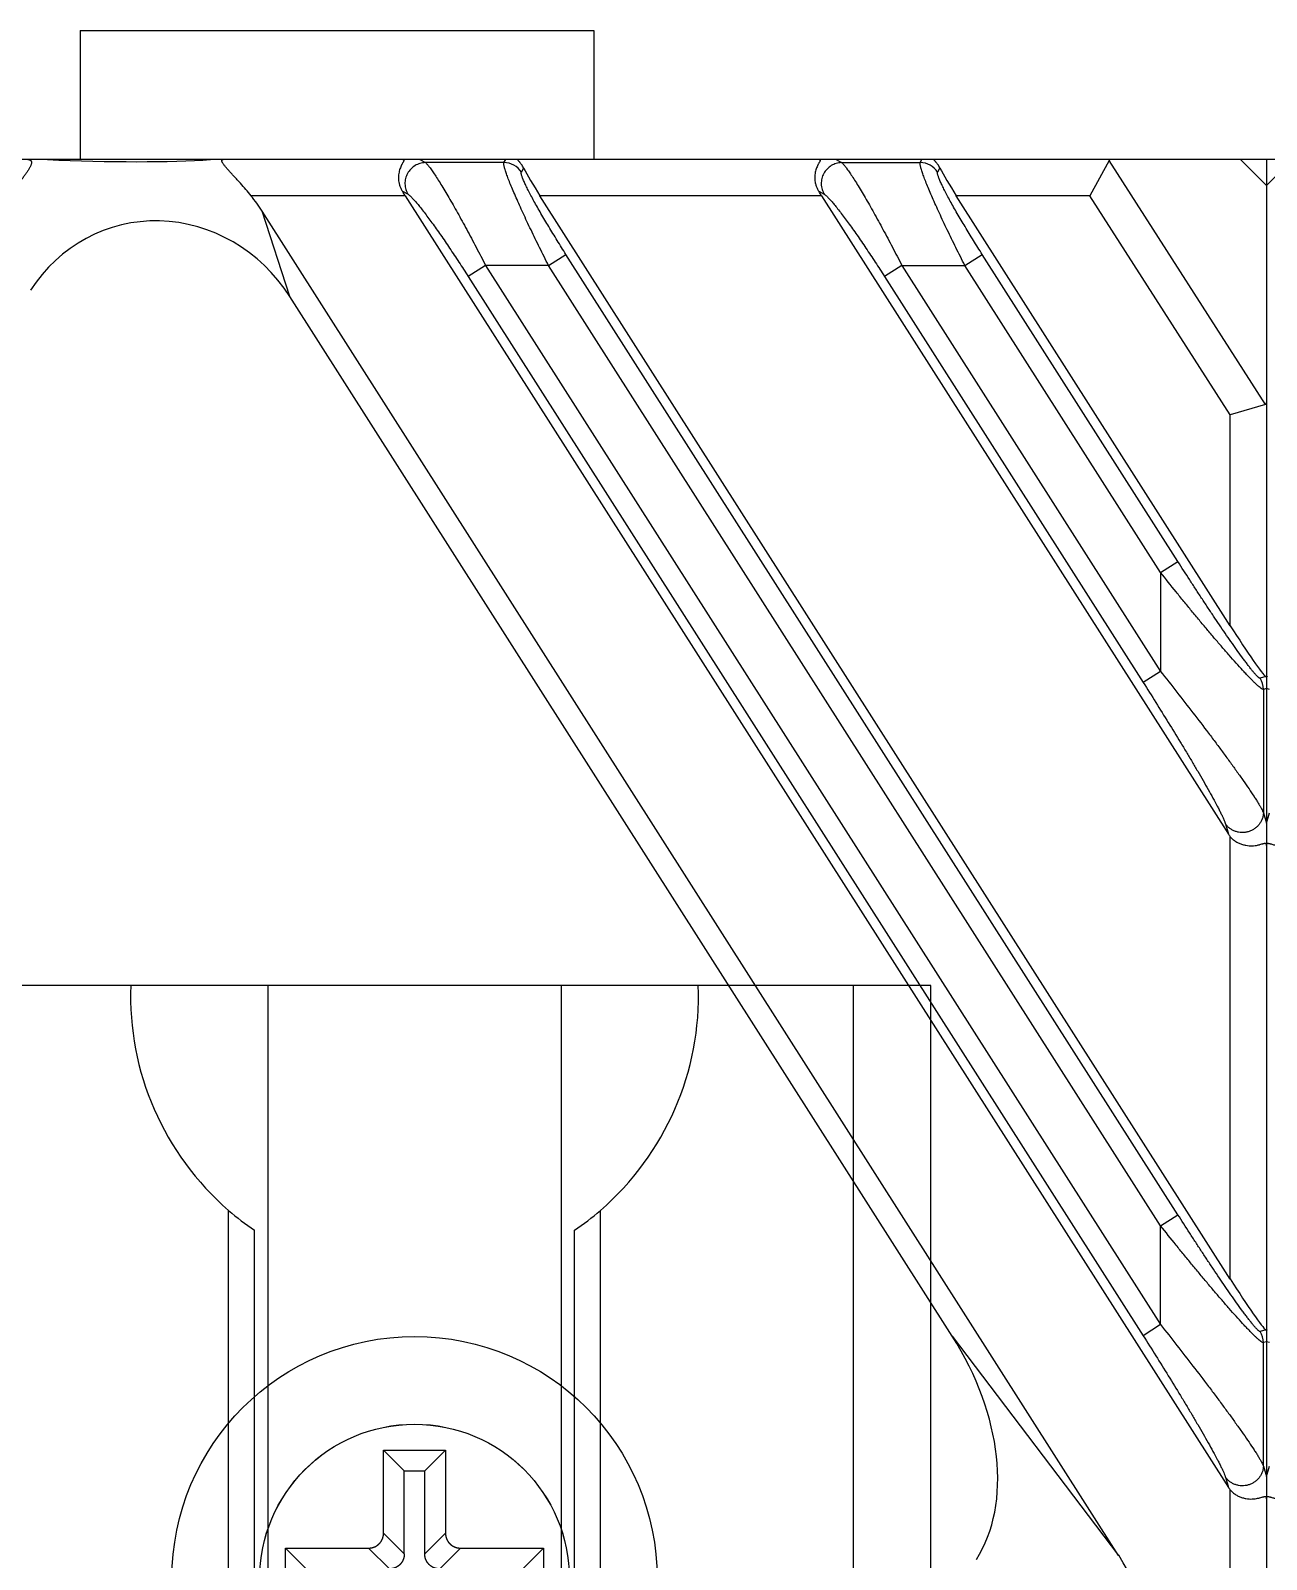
# Model space of a CAD drawing. Header units: millimetres. Extents: x 620 to 19791, y 2539 to 6969.
# Drawn here: x 14603.02 to 14626.96, y 5459.44 to 5489.06 of the extents above; entities that cross this region are included whole.
import ezdxf

# ---------------------------------------------------------------- set-up
doc = ezdxf.new("R2010")
doc.units = ezdxf.units.MM
doc.layers.add('02___PRT_ALL_AXES', color=7, linetype='Continuous')
doc.layers.add('1轮廓线', color=7, linetype='Continuous', lineweight=25)

# ---------------------------------------------------------------- blocks, each defined once
blk = doc.blocks.new('DTGFH')
at = {"color": 7, "linetype": 'Continuous'}
for p, q in [((9378.073, 4443.7), (9388.023, 4443.7)), ((9378.073, 4443.7), (9378.073, 4441.2)), ((9388.023, 4443.7), (9388.023, 4441.2)), ((8801.548, 4441.2), (8801.048, 4440.7)), ((8801.048, 4441.2), (8801.048, 4104.2)), ((9401.048, 4441.2), (8801.048, 4441.2)), ((9384.65, 4441.2), (9384.758, 4441.141)), ((9386.281, 4441.141), (9384.758, 4441.141)), ((9386.281, 4441.141), (9386.314, 4441.2)), ((9386.662, 4441.038), (9386.617, 4440.957)), ((9392.713, 4441.2), (9392.82, 4441.141)), ((9392.82, 4441.141), (9394.344, 4441.141)), ((9394.344, 4441.141), (9394.376, 4441.2)), ((9394.725, 4441.038), (9394.68, 4440.957)), ((9398.005, 4441.183), (9397.631, 4440.5)), ((9401.031, 4436.455), (9398.005, 4441.183)), ((9401.048, 4440.7), (9400.548, 4441.2)), ((9401.048, 4441.2), (9401.048, 4103.7)), ((9384.37, 4440.5), (9381.381, 4440.5)), ((9384.313, 4440.588), (9384.422, 4440.529)), ((9384.37, 4440.5), (9400.314, 4415.473)), ((9392.432, 4440.5), (9386.978, 4440.5)), ((9400.348, 4419.513), (9386.978, 4440.5)), ((9392.376, 4440.588), (9392.484, 4440.529)), ((9392.432, 4440.5), (9400.314, 4428.129)), ((9397.631, 4440.5), (9395.041, 4440.5)), ((9400.348, 4432.169), (9395.041, 4440.5)), ((9400.348, 4436.255), (9397.631, 4440.5)), ((9398.186, 4414.159), (9381.597, 4440.2)), ((9382.132, 4438.546), (9381.597, 4440.2)), ((9385.925, 4439.149), (9385.589, 4438.935)), ((9387.145, 4439.149), (9385.925, 4439.149)), ((9385.925, 4439.149), (9398.997, 4418.629)), ((9387.145, 4439.149), (9387.481, 4439.363)), ((9398.997, 4420.545), (9387.145, 4439.149)), ((9399.333, 4420.759), (9387.481, 4439.363)), ((9393.987, 4439.149), (9393.651, 4438.935)), ((9393.987, 4439.149), (9395.208, 4439.149)), ((9393.987, 4439.149), (9398.997, 4431.285)), ((9395.208, 4439.149), (9395.544, 4439.363)), ((9398.997, 4433.201), (9395.208, 4439.149)), ((9399.333, 4433.415), (9395.544, 4439.363)), ((9385.589, 4438.935), (9398.661, 4418.415)), ((9393.651, 4438.935), (9398.661, 4431.071)), ((9394.963, 4418.405), (9382.132, 4438.546)), ((9401.031, 4436.455), (9400.348, 4436.255)), ((9400.348, 4432.169), (9400.348, 4436.255)), ((9398.997, 4433.201), (9399.333, 4433.415)), ((9398.997, 4433.201), (9398.997, 4431.285)), ((9398.997, 4431.285), (9398.661, 4431.071)), ((9401.036, 4431.183), (9400.927, 4431.151)), ((8801.107, 4430.937), (8801.048, 4430.954)), ((9401.048, 4430.954), (9400.989, 4430.937)), ((9400.989, 4430.937), (9400.989, 4428.545)), ((8801.048, 4428.343), (8801.107, 4428.545)), ((9400.989, 4428.545), (9401.048, 4428.343)), ((9400.255, 4428.331), (9400.314, 4428.129)), ((9400.348, 4419.513), (9400.348, 4428.082)), ((9398.997, 4420.545), (9399.333, 4420.759)), ((9398.997, 4418.629), (9398.997, 4420.545)), ((9394.963, 4418.405), (9398.186, 4414.159)), ((9398.997, 4418.629), (9398.661, 4418.415)), ((9401.036, 4418.527), (9400.927, 4418.495)), ((8801.107, 4418.281), (8801.048, 4418.298)), ((9401.048, 4418.298), (9400.989, 4418.281)), ((9400.989, 4415.89), (9400.989, 4418.281)), ((8801.048, 4415.687), (8801.107, 4415.89)), ((9400.989, 4415.89), (9401.048, 4415.687)), ((9400.255, 4415.675), (9400.314, 4415.473)), ((9400.348, 4403.726), (9400.348, 4415.426))]:
    blk.add_line(p, q, dxfattribs=at)
blk.add_circle((9384.548, 4413.7), 3, dxfattribs=at)
for centre, start, end in [((9386.28, 4440.739), 32.7568, 89.7432), ((9394.342, 4440.739), 32.7568, 89.7432), ((9400.588, 4430.936), 0.1282, 32.3718), ((9400.588, 4418.28), 0.1282, 32.3718)]:
    blk.add_arc(centre, 0.402, start, end, dxfattribs=at)
for centre, major_axis, ratio, start_param, end_param in [((9378.159, 4441.432), (3.18, -0.087), 0.080959, -1.796389, -0.694906), ((9387.051, 4440.5), (-0.449, 0.699), 0.073624, 0.647746, 1.523567), ((9395.114, 4440.5), (-0.449, 0.699), 0.073624, 0.647746, 1.523567), ((9398.483, 4440.5), (-0.468, 0.695), 0.186347, -0.124846, 0.096093), ((9379.104, 4438.508), (-0.977, 3.022), 0.944553, -1.302149, -1.184969), ((9384.297, 4440.5), (-0.449, 0.699), 0.073624, -1.618026, -1.492115), ((9392.36, 4440.5), (-0.449, 0.699), 0.073624, -1.618026, -1.492115), ((9379.639, 4436.854), (-0.977, 3.022), 0.944553, -1.302149, 0.662888), ((9400.348, 4437.586), (-0.687, 1.129), 0.116833, -3.172943, -2.952004), ((9400.348, 4432.283), (-0.698, 1.104), 0.046753, -4.638574, -3.259594), ((9400.647, 4428.353), (-0.117, 0.402), 0.954439, -4.415997, -4.276035), ((9400.348, 4419.627), (-0.698, 1.104), 0.046753, -4.638574, -3.259594), ((9392.274, 4417.021), (2.652, -3.493), 0.684108, 0.247768, 1.451017), ((9400.647, 4415.698), (-0.117, 0.402), 0.954439, -4.415997, -4.276035), ((9395.497, 4412.776), (-2.652, 3.493), 0.684108, -2.893825, -1.690575)]:
    blk.add_ellipse(centre, major_axis=major_axis, ratio=ratio, start_param=start_param, end_param=end_param, dxfattribs=at)
for points, knots in [([(9377.06, 4441.2), (9377.065, 4441.2), (9377.075, 4441.2), (9377.09, 4441.197), (9377.103, 4441.193), (9377.113, 4441.186), (9377.122, 4441.177), (9377.127, 4441.166), (9377.13, 4441.153), (9377.13, 4441.137), (9377.127, 4441.121), (9377.122, 4441.102), (9377.114, 4441.082), (9377.1, 4441.053), (9377.078, 4441.013), (9377.046, 4440.964), (9377.009, 4440.911), (9376.97, 4440.857), (9376.927, 4440.8), (9376.883, 4440.742), (9376.838, 4440.683), (9376.777, 4440.602), (9376.731, 4440.541), (9376.7, 4440.5)], [0, 0, 0, 0, 0.018318, 0.034994, 0.050147, 0.06412, 0.077534, 0.091254, 0.106184, 0.12305, 0.142293, 0.164098, 0.188457, 0.215246, 0.275292, 0.342515, 0.415297, 0.492326, 0.572614, 0.655373, 0.739981, 0.82593, 1, 1, 1, 1]), ([(9381.381, 4440.5), (9381.348, 4440.542), (9381.28, 4440.623), (9381.194, 4440.721), (9381.125, 4440.797), (9381.075, 4440.852), (9381.026, 4440.905), (9380.979, 4440.956), (9380.936, 4441.004), (9380.897, 4441.05), (9380.868, 4441.085), (9380.849, 4441.112), (9380.837, 4441.129), (9380.828, 4441.145), (9380.821, 4441.159), (9380.818, 4441.17), (9380.817, 4441.178), (9380.817, 4441.184), (9380.818, 4441.189), (9380.821, 4441.193), (9380.825, 4441.197), (9380.832, 4441.2), (9380.839, 4441.2), (9380.842, 4441.2)], [0, 0, 0, 0, 0.172719, 0.342367, 0.425093, 0.505837, 0.584035, 0.658977, 0.729688, 0.79485, 0.852716, 0.878254, 0.901145, 0.921127, 0.938022, 0.951788, 0.957578, 0.962721, 0.971527, 0.975609, 0.979745, 0.988888, 1, 1, 1, 1]), ([(9384.324, 4441.2), (9384.327, 4441.2), (9384.331, 4441.2), (9384.336, 4441.199), (9384.339, 4441.197), (9384.341, 4441.196), (9384.343, 4441.193), (9384.344, 4441.189), (9384.344, 4441.185), (9384.343, 4441.18), (9384.34, 4441.173), (9384.335, 4441.164), (9384.329, 4441.153), (9384.322, 4441.141), (9384.315, 4441.128), (9384.307, 4441.114), (9384.295, 4441.092), (9384.281, 4441.062), (9384.266, 4441.022), (9384.252, 4440.978), (9384.243, 4440.929), (9384.237, 4440.877), (9384.237, 4440.82), (9384.244, 4440.762), (9384.258, 4440.702), (9384.281, 4440.643), (9384.302, 4440.606), (9384.313, 4440.588)], [0, 0, 0, 0, 0.012577, 0.017811, 0.022415, 0.026524, 0.030371, 0.038422, 0.043171, 0.048577, 0.06156, 0.077442, 0.095999, 0.116978, 0.140127, 0.165209, 0.192065, 0.250601, 0.315018, 0.384942, 0.460136, 0.540384, 0.625394, 0.714676, 0.807485, 0.902935, 1, 1, 1, 1]), ([(9384.758, 4441.141), (9384.723, 4441.141), (9384.652, 4441.13), (9384.555, 4441.087), (9384.472, 4441.021), (9384.409, 4440.934), (9384.37, 4440.835), (9384.358, 4440.728), (9384.374, 4440.623), (9384.403, 4440.558), (9384.422, 4440.529)], [0, 0, 0, 0, 0.124309, 0.249137, 0.374435, 0.5, 0.625565, 0.750863, 0.875691, 1, 1, 1, 1]), ([(9384.758, 4441.141), (9384.763, 4441.138), (9384.773, 4441.129), (9384.789, 4441.113), (9384.807, 4441.092), (9384.828, 4441.067), (9384.851, 4441.038), (9384.886, 4440.99), (9384.933, 4440.92), (9384.995, 4440.825), (9385.063, 4440.716), (9385.137, 4440.594), (9385.215, 4440.462), (9385.297, 4440.319), (9385.413, 4440.114), (9385.562, 4439.841), (9385.744, 4439.501), (9385.864, 4439.267), (9385.925, 4439.149)], [0, 0, 0, 0, 0.007664, 0.017477, 0.029447, 0.043543, 0.059716, 0.077906, 0.120046, 0.169342, 0.22513, 0.286734, 0.353486, 0.424739, 0.49987, 0.659399, 0.827544, 1, 1, 1, 1]), ([(9387.145, 4439.149), (9387.086, 4439.264), (9386.971, 4439.493), (9386.832, 4439.778), (9386.727, 4440.001), (9386.652, 4440.16), (9386.583, 4440.312), (9386.519, 4440.457), (9386.461, 4440.591), (9386.41, 4440.714), (9386.366, 4440.824), (9386.331, 4440.92), (9386.308, 4440.99), (9386.294, 4441.038), (9386.286, 4441.068), (9386.281, 4441.093), (9386.279, 4441.113), (9386.278, 4441.127), (9386.28, 4441.136), (9386.281, 4441.14), (9386.281, 4441.141)], [0, 0, 0, 0, 0.17863, 0.352747, 0.436605, 0.51745, 0.594578, 0.667244, 0.734677, 0.796087, 0.850691, 0.897742, 0.936571, 0.952732, 0.966652, 0.978305, 0.98769, 0.994858, 0.997662, 1, 1, 1, 1]), ([(9386.662, 4441.038), (9386.656, 4441.05), (9386.642, 4441.073), (9386.621, 4441.105), (9386.603, 4441.129), (9386.59, 4441.145), (9386.58, 4441.156), (9386.572, 4441.166), (9386.564, 4441.175), (9386.559, 4441.182), (9386.555, 4441.188), (9386.553, 4441.191), (9386.552, 4441.194), (9386.552, 4441.197), (9386.553, 4441.199), (9386.555, 4441.2), (9386.557, 4441.2), (9386.559, 4441.2), (9386.56, 4441.2)], [0, 0, 0, 0, 0.204317, 0.392896, 0.563403, 0.640806, 0.712092, 0.776327, 0.832529, 0.879525, 0.916233, 0.930591, 0.942394, 0.959733, 0.967501, 0.976309, 0.987004, 1, 1, 1, 1]), ([(9387.481, 4439.363), (9387.424, 4439.453), (9387.312, 4439.632), (9387.15, 4439.897), (9387.023, 4440.112), (9386.928, 4440.278), (9386.863, 4440.394), (9386.804, 4440.503), (9386.752, 4440.603), (9386.707, 4440.693), (9386.675, 4440.762), (9386.654, 4440.811), (9386.641, 4440.843), (9386.631, 4440.871), (9386.623, 4440.896), (9386.618, 4440.916), (9386.615, 4440.931), (9386.614, 4440.942), (9386.615, 4440.949), (9386.616, 4440.954), (9386.617, 4440.957)], [0, 0, 0, 0, 0.175673, 0.347519, 0.511196, 0.588381, 0.661487, 0.7297, 0.792145, 0.847915, 0.896102, 0.917087, 0.935869, 0.952372, 0.966531, 0.978313, 0.987727, 0.991571, 0.994868, 1, 1, 1, 1]), ([(9392.387, 4441.2), (9392.39, 4441.2), (9392.394, 4441.2), (9392.399, 4441.199), (9392.401, 4441.197), (9392.404, 4441.196), (9392.406, 4441.193), (9392.407, 4441.189), (9392.406, 4441.185), (9392.405, 4441.18), (9392.402, 4441.173), (9392.398, 4441.164), (9392.392, 4441.153), (9392.385, 4441.141), (9392.377, 4441.128), (9392.369, 4441.114), (9392.358, 4441.092), (9392.344, 4441.062), (9392.328, 4441.022), (9392.315, 4440.978), (9392.305, 4440.929), (9392.3, 4440.877), (9392.3, 4440.82), (9392.307, 4440.762), (9392.321, 4440.702), (9392.344, 4440.643), (9392.364, 4440.606), (9392.376, 4440.588)], [0, 0, 0, 0, 0.012577, 0.017811, 0.022415, 0.026524, 0.030371, 0.038422, 0.043171, 0.048577, 0.06156, 0.077442, 0.095999, 0.116978, 0.140127, 0.165209, 0.192065, 0.250601, 0.315018, 0.384942, 0.460136, 0.540384, 0.625394, 0.714676, 0.807485, 0.902935, 1, 1, 1, 1]), ([(9392.82, 4441.141), (9392.785, 4441.141), (9392.715, 4441.13), (9392.618, 4441.087), (9392.534, 4441.021), (9392.471, 4440.934), (9392.432, 4440.835), (9392.421, 4440.728), (9392.437, 4440.623), (9392.466, 4440.558), (9392.484, 4440.529)], [0, 0, 0, 0, 0.124309, 0.249137, 0.374435, 0.5, 0.625565, 0.750863, 0.875691, 1, 1, 1, 1]), ([(9392.82, 4441.141), (9392.825, 4441.138), (9392.836, 4441.129), (9392.852, 4441.113), (9392.87, 4441.092), (9392.891, 4441.067), (9392.913, 4441.038), (9392.948, 4440.99), (9392.996, 4440.92), (9393.058, 4440.825), (9393.126, 4440.716), (9393.2, 4440.594), (9393.278, 4440.462), (9393.36, 4440.319), (9393.476, 4440.114), (9393.625, 4439.841), (9393.806, 4439.501), (9393.927, 4439.267), (9393.987, 4439.149)], [0, 0, 0, 0, 0.007664, 0.017477, 0.029447, 0.043543, 0.059716, 0.077906, 0.120046, 0.169342, 0.22513, 0.286734, 0.353486, 0.424739, 0.49987, 0.659399, 0.827544, 1, 1, 1, 1]), ([(9395.208, 4439.149), (9395.149, 4439.264), (9395.034, 4439.493), (9394.895, 4439.778), (9394.789, 4440.001), (9394.715, 4440.16), (9394.646, 4440.312), (9394.582, 4440.457), (9394.524, 4440.591), (9394.472, 4440.714), (9394.429, 4440.824), (9394.394, 4440.92), (9394.37, 4440.99), (9394.356, 4441.038), (9394.349, 4441.068), (9394.344, 4441.093), (9394.341, 4441.113), (9394.341, 4441.127), (9394.342, 4441.136), (9394.343, 4441.14), (9394.344, 4441.141)], [0, 0, 0, 0, 0.17863, 0.352747, 0.436605, 0.517451, 0.594578, 0.667245, 0.734678, 0.796088, 0.850691, 0.897742, 0.936571, 0.952732, 0.966652, 0.978305, 0.98769, 0.994858, 0.997662, 1, 1, 1, 1]), ([(9394.725, 4441.038), (9394.718, 4441.05), (9394.705, 4441.073), (9394.684, 4441.105), (9394.666, 4441.129), (9394.652, 4441.145), (9394.643, 4441.156), (9394.634, 4441.166), (9394.627, 4441.175), (9394.621, 4441.182), (9394.617, 4441.188), (9394.616, 4441.191), (9394.615, 4441.194), (9394.614, 4441.197), (9394.616, 4441.199), (9394.618, 4441.2), (9394.62, 4441.2), (9394.621, 4441.2), (9394.622, 4441.2)], [0, 0, 0, 0, 0.204317, 0.392896, 0.563403, 0.640806, 0.712092, 0.776327, 0.832529, 0.879525, 0.916233, 0.930591, 0.942394, 0.959733, 0.967501, 0.976309, 0.987004, 1, 1, 1, 1]), ([(9395.544, 4439.363), (9395.487, 4439.453), (9395.374, 4439.632), (9395.213, 4439.897), (9395.085, 4440.112), (9394.991, 4440.278), (9394.926, 4440.394), (9394.867, 4440.503), (9394.815, 4440.603), (9394.77, 4440.693), (9394.738, 4440.762), (9394.717, 4440.811), (9394.704, 4440.843), (9394.694, 4440.871), (9394.686, 4440.896), (9394.68, 4440.916), (9394.678, 4440.931), (9394.677, 4440.942), (9394.677, 4440.949), (9394.679, 4440.954), (9394.68, 4440.957)], [0, 0, 0, 0, 0.175673, 0.34752, 0.511197, 0.588381, 0.661487, 0.7297, 0.792145, 0.847915, 0.896103, 0.917087, 0.93587, 0.952372, 0.966531, 0.978313, 0.987727, 0.991571, 0.994868, 1, 1, 1, 1]), ([(9384.422, 4440.529), (9384.427, 4440.526), (9384.437, 4440.519), (9384.454, 4440.505), (9384.473, 4440.488), (9384.495, 4440.467), (9384.518, 4440.442), (9384.554, 4440.403), (9384.603, 4440.345), (9384.666, 4440.267), (9384.736, 4440.178), (9384.81, 4440.079), (9384.888, 4439.973), (9384.97, 4439.859), (9385.085, 4439.695), (9385.232, 4439.48), (9385.41, 4439.212), (9385.529, 4439.028), (9385.589, 4438.935)], [0, 0, 0, 0, 0.008615, 0.019455, 0.032505, 0.047714, 0.065009, 0.084305, 0.128526, 0.179599, 0.236742, 0.299202, 0.366274, 0.437309, 0.511707, 0.668418, 0.832402, 1, 1, 1, 1]), ([(9392.484, 4440.529), (9392.489, 4440.526), (9392.5, 4440.519), (9392.517, 4440.505), (9392.536, 4440.488), (9392.557, 4440.467), (9392.581, 4440.442), (9392.617, 4440.403), (9392.666, 4440.345), (9392.729, 4440.267), (9392.798, 4440.178), (9392.872, 4440.079), (9392.951, 4439.973), (9393.032, 4439.859), (9393.147, 4439.695), (9393.295, 4439.48), (9393.473, 4439.212), (9393.592, 4439.028), (9393.651, 4438.935)], [0, 0, 0, 0, 0.008615, 0.019455, 0.032505, 0.047714, 0.065009, 0.084305, 0.128526, 0.179599, 0.236742, 0.299202, 0.366274, 0.437309, 0.511707, 0.668419, 0.832402, 1, 1, 1, 1]), ([(9400.927, 4431.151), (9400.925, 4431.151), (9400.922, 4431.151), (9400.918, 4431.152), (9400.912, 4431.155), (9400.904, 4431.16), (9400.894, 4431.168), (9400.882, 4431.179), (9400.868, 4431.193), (9400.853, 4431.208), (9400.83, 4431.233), (9400.799, 4431.27), (9400.76, 4431.318), (9400.717, 4431.373), (9400.671, 4431.433), (9400.623, 4431.497), (9400.555, 4431.589), (9400.467, 4431.711), (9400.36, 4431.864), (9400.249, 4432.024), (9400.136, 4432.189), (9400.023, 4432.358), (9399.908, 4432.53), (9399.793, 4432.704), (9399.678, 4432.88), (9399.524, 4433.117), (9399.409, 4433.296), (9399.333, 4433.415)], [0, 0, 0, 0, 0.001988, 0.003277, 0.004801, 0.008605, 0.013451, 0.019328, 0.026206, 0.034036, 0.042764, 0.062675, 0.085465, 0.110691, 0.137955, 0.166932, 0.197336, 0.261568, 0.329268, 0.399486, 0.471568, 0.545042, 0.619552, 0.694837, 0.77068, 0.84692, 1, 1, 1, 1]), ([(9400.989, 4430.937), (9400.987, 4430.937), (9400.982, 4430.937), (9400.974, 4430.939), (9400.965, 4430.944), (9400.953, 4430.951), (9400.94, 4430.96), (9400.919, 4430.976), (9400.889, 4431.001), (9400.85, 4431.037), (9400.805, 4431.08), (9400.756, 4431.129), (9400.703, 4431.183), (9400.646, 4431.243), (9400.565, 4431.331), (9400.458, 4431.449), (9400.324, 4431.599), (9400.186, 4431.759), (9400.043, 4431.926), (9399.896, 4432.099), (9399.748, 4432.276), (9399.599, 4432.457), (9399.449, 4432.641), (9399.247, 4432.888), (9399.097, 4433.076), (9398.997, 4433.201)], [0, 0, 0, 0, 0.002036, 0.004765, 0.008306, 0.012701, 0.017956, 0.024063, 0.038745, 0.05652, 0.077106, 0.100208, 0.125538, 0.152825, 0.181822, 0.244102, 0.310933, 0.381227, 0.454167, 0.529124, 0.605619, 0.683271, 0.76177, 0.840872, 1, 1, 1, 1]), ([(8801.061, 4431.183), (8801.06, 4431.182), (8801.058, 4431.181), (8801.056, 4431.179), (8801.054, 4431.179), (8801.052, 4431.178), (8801.05, 4431.179), (8801.049, 4431.18), (8801.048, 4431.182), (8801.048, 4431.184), (8801.048, 4431.184)], [0, 0, 0, 0, 0.198736, 0.362218, 0.491763, 0.59192, 0.674676, 0.760174, 0.865709, 1, 1, 1, 1]), ([(9398.997, 4431.285), (9399.103, 4431.152), (9399.314, 4430.885), (9399.624, 4430.486), (9399.876, 4430.156), (9400.071, 4429.896), (9400.212, 4429.706), (9400.348, 4429.521), (9400.476, 4429.343), (9400.597, 4429.172), (9400.708, 4429.012), (9400.792, 4428.886), (9400.852, 4428.794), (9400.89, 4428.731), (9400.924, 4428.675), (9400.952, 4428.625), (9400.971, 4428.588), (9400.983, 4428.562), (9400.987, 4428.551), (9400.989, 4428.545)], [0, 0, 0, 0, 0.151037, 0.300586, 0.447016, 0.518439, 0.588237, 0.655992, 0.721178, 0.783101, 0.840848, 0.893205, 0.916879, 0.938573, 0.958018, 0.974928, 0.989013, 0.994909, 1, 1, 1, 1]), ([(9401.048, 4431.184), (9401.048, 4431.184), (9401.048, 4431.182), (9401.048, 4431.18), (9401.047, 4431.179), (9401.045, 4431.178), (9401.043, 4431.179), (9401.041, 4431.179), (9401.038, 4431.181), (9401.036, 4431.182), (9401.036, 4431.183)], [0, 0, 0, 0, 0.134296, 0.239838, 0.325336, 0.408088, 0.50825, 0.637794, 0.80127, 1, 1, 1, 1]), ([(9398.661, 4431.071), (9398.743, 4430.942), (9398.907, 4430.683), (9399.147, 4430.296), (9399.344, 4429.975), (9399.497, 4429.721), (9399.608, 4429.534), (9399.716, 4429.351), (9399.82, 4429.172), (9399.918, 4428.999), (9400.01, 4428.834), (9400.081, 4428.703), (9400.132, 4428.604), (9400.166, 4428.537), (9400.196, 4428.475), (9400.221, 4428.42), (9400.238, 4428.379), (9400.249, 4428.35), (9400.253, 4428.337), (9400.255, 4428.331)], [0, 0, 0, 0, 0.145071, 0.289149, 0.431131, 0.500908, 0.569567, 0.636803, 0.702211, 0.76523, 0.825074, 0.880596, 0.906233, 0.930094, 0.951832, 0.971044, 0.987264, 0.994099, 1, 1, 1, 1]), ([(9400.989, 4428.545), (9400.989, 4428.525), (9400.984, 4428.484), (9400.968, 4428.425), (9400.941, 4428.368), (9400.906, 4428.316), (9400.863, 4428.27), (9400.813, 4428.231), (9400.758, 4428.2), (9400.698, 4428.177), (9400.636, 4428.164), (9400.572, 4428.161), (9400.509, 4428.167), (9400.448, 4428.183), (9400.39, 4428.208), (9400.338, 4428.241), (9400.292, 4428.282), (9400.266, 4428.314), (9400.255, 4428.331)], [0, 0, 0, 0, 0.061113, 0.122614, 0.184534, 0.246921, 0.309743, 0.372936, 0.436398, 0.5, 0.563602, 0.627064, 0.690257, 0.753079, 0.815466, 0.877386, 0.938887, 1, 1, 1, 1]), ([(8801.048, 4427.913), (8801.048, 4427.917), (8801.049, 4427.926), (8801.051, 4427.937), (8801.055, 4427.946), (8801.062, 4427.952), (8801.071, 4427.955), (8801.081, 4427.955), (8801.092, 4427.953), (8801.106, 4427.95), (8801.121, 4427.946), (8801.144, 4427.939), (8801.169, 4427.931), (8801.196, 4427.924), (8801.227, 4427.917), (8801.27, 4427.91), (8801.325, 4427.906), (8801.384, 4427.907), (8801.447, 4427.914), (8801.512, 4427.93), (8801.578, 4427.954), (8801.64, 4427.987), (8801.699, 4428.029), (8801.733, 4428.064), (8801.748, 4428.082)], [0, 0, 0, 0, 0.017325, 0.031913, 0.043943, 0.054511, 0.065353, 0.077926, 0.092893, 0.110359, 0.130226, 0.152324, 0.202561, 0.230461, 0.260087, 0.324234, 0.394541, 0.470543, 0.551624, 0.636959, 0.725518, 0.81617, 0.907908, 1, 1, 1, 1]), ([(9400.348, 4428.082), (9400.364, 4428.064), (9400.398, 4428.029), (9400.456, 4427.987), (9400.519, 4427.954), (9400.584, 4427.93), (9400.649, 4427.914), (9400.713, 4427.907), (9400.772, 4427.906), (9400.827, 4427.91), (9400.869, 4427.917), (9400.901, 4427.924), (9400.928, 4427.931), (9400.953, 4427.939), (9400.976, 4427.946), (9400.991, 4427.95), (9401.004, 4427.953), (9401.016, 4427.955), (9401.026, 4427.955), (9401.035, 4427.952), (9401.041, 4427.946), (9401.046, 4427.937), (9401.048, 4427.926), (9401.048, 4427.917), (9401.048, 4427.913)], [0, 0, 0, 0, 0.092092, 0.18383, 0.274482, 0.363041, 0.448376, 0.529457, 0.605459, 0.675766, 0.739913, 0.769539, 0.797439, 0.847676, 0.869774, 0.889641, 0.907107, 0.922074, 0.934647, 0.945489, 0.956057, 0.968087, 0.982675, 1, 1, 1, 1]), ([(9400.989, 4418.281), (9400.987, 4418.281), (9400.982, 4418.281), (9400.974, 4418.283), (9400.965, 4418.288), (9400.953, 4418.295), (9400.94, 4418.304), (9400.919, 4418.32), (9400.889, 4418.345), (9400.85, 4418.381), (9400.805, 4418.424), (9400.756, 4418.473), (9400.703, 4418.528), (9400.646, 4418.587), (9400.565, 4418.675), (9400.458, 4418.793), (9400.324, 4418.944), (9400.186, 4419.103), (9400.043, 4419.27), (9399.896, 4419.443), (9399.748, 4419.621), (9399.599, 4419.801), (9399.449, 4419.985), (9399.247, 4420.233), (9399.097, 4420.42), (9398.997, 4420.545)], [0, 0, 0, 0, 0.002036, 0.004765, 0.008306, 0.012701, 0.017956, 0.024063, 0.038745, 0.056519, 0.077106, 0.100208, 0.125538, 0.152824, 0.181822, 0.244101, 0.310932, 0.381226, 0.454166, 0.529123, 0.605618, 0.683271, 0.761769, 0.840872, 1, 1, 1, 1]), ([(9400.927, 4418.495), (9400.925, 4418.495), (9400.922, 4418.495), (9400.918, 4418.496), (9400.912, 4418.499), (9400.904, 4418.504), (9400.894, 4418.513), (9400.882, 4418.523), (9400.868, 4418.537), (9400.853, 4418.553), (9400.83, 4418.577), (9400.799, 4418.614), (9400.76, 4418.662), (9400.717, 4418.717), (9400.671, 4418.777), (9400.623, 4418.841), (9400.555, 4418.933), (9400.467, 4419.055), (9400.36, 4419.208), (9400.249, 4419.368), (9400.136, 4419.533), (9400.023, 4419.702), (9399.908, 4419.874), (9399.793, 4420.048), (9399.678, 4420.224), (9399.524, 4420.461), (9399.409, 4420.64), (9399.333, 4420.759)], [0, 0, 0, 0, 0.001988, 0.003277, 0.004801, 0.008605, 0.013451, 0.019328, 0.026206, 0.034036, 0.042763, 0.062675, 0.085465, 0.110691, 0.137955, 0.166932, 0.197336, 0.261568, 0.329267, 0.399486, 0.471568, 0.545041, 0.619552, 0.694836, 0.770679, 0.84692, 1, 1, 1, 1]), ([(8801.061, 4418.527), (8801.06, 4418.526), (8801.058, 4418.525), (8801.056, 4418.524), (8801.054, 4418.523), (8801.052, 4418.522), (8801.05, 4418.523), (8801.049, 4418.524), (8801.048, 4418.526), (8801.048, 4418.528), (8801.048, 4418.529)], [0, 0, 0, 0, 0.19873, 0.362206, 0.49175, 0.591912, 0.674664, 0.760162, 0.865704, 1, 1, 1, 1]), ([(9398.661, 4418.415), (9398.743, 4418.286), (9398.907, 4418.027), (9399.147, 4417.64), (9399.344, 4417.319), (9399.497, 4417.065), (9399.608, 4416.878), (9399.716, 4416.695), (9399.82, 4416.516), (9399.918, 4416.343), (9400.01, 4416.178), (9400.081, 4416.047), (9400.132, 4415.948), (9400.166, 4415.881), (9400.196, 4415.819), (9400.221, 4415.764), (9400.238, 4415.723), (9400.249, 4415.694), (9400.253, 4415.681), (9400.255, 4415.675)], [0, 0, 0, 0, 0.145071, 0.289149, 0.431131, 0.500908, 0.569567, 0.636803, 0.702211, 0.76523, 0.825074, 0.880596, 0.906233, 0.930093, 0.951832, 0.971044, 0.987264, 0.994099, 1, 1, 1, 1]), ([(9398.997, 4418.629), (9399.103, 4418.496), (9399.314, 4418.229), (9399.624, 4417.83), (9399.876, 4417.5), (9400.071, 4417.24), (9400.212, 4417.05), (9400.348, 4416.865), (9400.476, 4416.687), (9400.597, 4416.516), (9400.708, 4416.356), (9400.792, 4416.231), (9400.852, 4416.138), (9400.89, 4416.075), (9400.924, 4416.019), (9400.952, 4415.969), (9400.971, 4415.932), (9400.983, 4415.906), (9400.987, 4415.895), (9400.989, 4415.89)], [0, 0, 0, 0, 0.151037, 0.300586, 0.447016, 0.518439, 0.588237, 0.655992, 0.721177, 0.7831, 0.840848, 0.893205, 0.916879, 0.938573, 0.958018, 0.974928, 0.989013, 0.994909, 1, 1, 1, 1]), ([(9401.048, 4418.529), (9401.048, 4418.528), (9401.048, 4418.526), (9401.048, 4418.524), (9401.047, 4418.523), (9401.045, 4418.522), (9401.043, 4418.523), (9401.041, 4418.524), (9401.038, 4418.525), (9401.036, 4418.526), (9401.036, 4418.527)], [0, 0, 0, 0, 0.134296, 0.239838, 0.325336, 0.408088, 0.50825, 0.637794, 0.80127, 1, 1, 1, 1]), ([(9400.989, 4415.89), (9400.989, 4415.869), (9400.984, 4415.828), (9400.968, 4415.769), (9400.941, 4415.712), (9400.906, 4415.66), (9400.863, 4415.614), (9400.813, 4415.575), (9400.758, 4415.544), (9400.698, 4415.521), (9400.636, 4415.508), (9400.572, 4415.505), (9400.509, 4415.511), (9400.448, 4415.527), (9400.39, 4415.552), (9400.338, 4415.585), (9400.292, 4415.626), (9400.266, 4415.659), (9400.255, 4415.675)], [0, 0, 0, 0, 0.061113, 0.122614, 0.184534, 0.246921, 0.309743, 0.372936, 0.436398, 0.5, 0.563602, 0.627064, 0.690257, 0.753079, 0.815466, 0.877386, 0.938887, 1, 1, 1, 1]), ([(8801.048, 4415.257), (8801.048, 4415.262), (8801.049, 4415.27), (8801.051, 4415.281), (8801.055, 4415.29), (8801.062, 4415.296), (8801.071, 4415.299), (8801.081, 4415.299), (8801.092, 4415.297), (8801.106, 4415.294), (8801.121, 4415.29), (8801.144, 4415.283), (8801.169, 4415.275), (8801.196, 4415.268), (8801.227, 4415.262), (8801.27, 4415.255), (8801.325, 4415.25), (8801.384, 4415.251), (8801.447, 4415.259), (8801.512, 4415.274), (8801.578, 4415.298), (8801.64, 4415.331), (8801.699, 4415.373), (8801.733, 4415.408), (8801.748, 4415.426)], [0, 0, 0, 0, 0.017325, 0.031913, 0.043943, 0.054511, 0.065353, 0.077926, 0.092893, 0.110359, 0.130226, 0.152324, 0.202561, 0.230461, 0.260087, 0.324234, 0.394541, 0.470543, 0.551624, 0.636959, 0.725518, 0.81617, 0.907908, 1, 1, 1, 1]), ([(9400.348, 4415.426), (9400.364, 4415.408), (9400.398, 4415.373), (9400.456, 4415.331), (9400.519, 4415.298), (9400.584, 4415.274), (9400.649, 4415.259), (9400.713, 4415.251), (9400.772, 4415.25), (9400.827, 4415.255), (9400.869, 4415.262), (9400.901, 4415.268), (9400.928, 4415.275), (9400.953, 4415.283), (9400.976, 4415.29), (9400.991, 4415.294), (9401.004, 4415.297), (9401.016, 4415.299), (9401.026, 4415.299), (9401.035, 4415.296), (9401.041, 4415.29), (9401.046, 4415.281), (9401.048, 4415.27), (9401.048, 4415.262), (9401.048, 4415.257)], [0, 0, 0, 0, 0.092092, 0.18383, 0.274482, 0.363041, 0.448376, 0.529457, 0.605459, 0.675766, 0.739913, 0.769539, 0.797439, 0.847676, 0.869774, 0.889641, 0.907107, 0.922074, 0.934647, 0.945489, 0.956057, 0.968087, 0.982675, 1, 1, 1, 1])]:
    blk.add_open_spline(points, degree=3, knots=knots, dxfattribs=at)
blk = doc.blocks.new('*U116')
blk.add_blockref('DTGFH', (-9101.048, -4276.2))
blk = doc.blocks.new('*U117')
at = {"color": 0, "linetype": 'ByBlock', "lineweight": -2, "transparency": 16777216}
for p in [(0, 1350), (600, 1350)]:
    blk.add_blockref('*U116', p, dxfattribs=at)
blk = doc.blocks.new('rygj')
at = {"color": 114, "linetype": 'Continuous', "true_color": 0x139b48}
for p, q in [((5101.055, 3151.646), (5101.055, 3171.646)), ((5101.055, 3164.485), (5077.566, 3164.485)), ((5101.055, 3158.807), (5077.566, 3158.807)), ((4442.055, 3153.146), (5101.055, 3153.146)), ((4442.055, 3151.646), (5101.055, 3151.646))]:
    blk.add_line(p, q, dxfattribs=at)
for start, end in [(87.9161, 139.1148), (220.8852, 272.0839)]:
    blk.add_arc((5100.855, 3161.646), 5.5, start, end, dxfattribs=at)
at = {"layer": '02___PRT_ALL_AXES', "color": 114, "linetype": 'Continuous', "true_color": 0x139b48}
for p, q in [((5077.013, 3165.246), (5096.697, 3165.246)), ((5077.398, 3164.746), (5096.312, 3164.746)), ((5077.398, 3158.546), (5096.312, 3158.546)), ((5077.013, 3158.046), (5096.697, 3158.046))]:
    blk.add_line(p, q, dxfattribs=at)
for start, end in [(139.1148, 145.6923), (214.3077, 220.8852)]:
    blk.add_arc((5100.855, 3161.646), 5.5, start, end, dxfattribs=at)
blk = doc.blocks.new('ETDHFN')
at = {"layer": '1轮廓线', "linetype": 'Continuous', "lineweight": 25}
for p, q in [((8841.41, 4025.552), (8841.812, 4025.15)), ((8841.41, 4023.942), (8841.41, 4025.552)), ((8841.41, 4025.552), (8842.61, 4025.552)), ((8842.61, 4025.552), (8842.208, 4025.15)), ((8842.61, 4025.552), (8842.61, 4023.942)), ((8841.812, 4025.15), (8842.208, 4025.15)), ((8841.812, 4023.54), (8841.812, 4025.15)), ((8842.208, 4023.54), (8842.208, 4025.15)), ((8839.51, 4023.652), (8839.912, 4023.25)), ((8839.51, 4022.452), (8839.51, 4023.652)), ((8839.51, 4023.652), (8841.12, 4023.652)), ((8842.9, 4023.652), (8844.51, 4023.652)), ((8844.51, 4023.652), (8844.108, 4023.25)), ((8844.51, 4023.652), (8844.51, 4022.452)), ((8839.912, 4023.25), (8839.912, 4022.854)), ((8841.522, 4023.25), (8839.912, 4023.25)), ((8844.108, 4023.25), (8842.498, 4023.25)), ((8844.108, 4022.854), (8844.108, 4023.25)), ((8839.51, 4022.452), (8839.912, 4022.854)), ((8841.522, 4022.854), (8839.912, 4022.854)), ((8842.498, 4022.854), (8844.108, 4022.854)), ((8844.51, 4022.452), (8844.108, 4022.854)), ((8841.12, 4022.452), (8839.51, 4022.452)), ((8841.812, 4022.564), (8841.812, 4020.954)), ((8842.208, 4020.954), (8842.208, 4022.564)), ((8842.9, 4022.452), (8844.51, 4022.452)), ((8841.41, 4020.552), (8841.41, 4022.162)), ((8842.61, 4022.162), (8842.61, 4020.552)), ((8841.41, 4020.552), (8841.812, 4020.954)), ((8841.812, 4020.954), (8842.208, 4020.954)), ((8842.61, 4020.552), (8842.208, 4020.954)), ((8842.61, 4020.552), (8841.41, 4020.552))]:
    blk.add_line(p, q, dxfattribs=at)
at = {"layer": '1轮廓线', "linetype": 'Continuous', "lineweight": 13}
for p, q in [((8841.41, 4023.942), (8841.812, 4023.54)), ((8842.61, 4023.942), (8842.208, 4023.54)), ((8841.12, 4023.652), (8841.522, 4023.25)), ((8842.9, 4023.652), (8842.498, 4023.25)), ((8841.12, 4022.452), (8841.522, 4022.854)), ((8842.9, 4022.452), (8842.498, 4022.854)), ((8841.41, 4022.162), (8841.812, 4022.564)), ((8842.61, 4022.162), (8842.208, 4022.564))]:
    blk.add_line(p, q, dxfattribs=at)
at = {"layer": '1轮廓线', "linetype": 'Continuous', "lineweight": 25}
for radius in [4.7, 3]:
    blk.add_circle((8842.01, 4023.052), radius, dxfattribs=at)
blk.add_arc((8842.01, 4023.052), 4.7, 180, 0, dxfattribs=at)
for points in [[(8841.12, 4023.652), (8841.184, 4023.652), (8841.24, 4023.677), (8841.288, 4023.698), (8841.326, 4023.736), (8841.362, 4023.772), (8841.385, 4023.822), (8841.41, 4023.877), (8841.41, 4023.942)], [(8842.61, 4023.942), (8842.61, 4023.878), (8842.635, 4023.822), (8842.656, 4023.773), (8842.694, 4023.736), (8842.73, 4023.699), (8842.78, 4023.677), (8842.835, 4023.652), (8842.9, 4023.652)], [(8841.812, 4023.54), (8841.812, 4023.476), (8841.787, 4023.42), (8841.766, 4023.372), (8841.728, 4023.334), (8841.692, 4023.298), (8841.642, 4023.275), (8841.587, 4023.25), (8841.522, 4023.25)], [(8842.498, 4023.25), (8842.434, 4023.25), (8842.378, 4023.275), (8842.33, 4023.296), (8842.292, 4023.334), (8842.256, 4023.37), (8842.233, 4023.42), (8842.208, 4023.475), (8842.208, 4023.54)], [(8841.522, 4022.854), (8841.586, 4022.854), (8841.642, 4022.829), (8841.69, 4022.808), (8841.728, 4022.77), (8841.764, 4022.734), (8841.787, 4022.684), (8841.812, 4022.629), (8841.812, 4022.564)], [(8842.208, 4022.564), (8842.208, 4022.628), (8842.233, 4022.684), (8842.254, 4022.732), (8842.292, 4022.77), (8842.328, 4022.806), (8842.378, 4022.829), (8842.433, 4022.854), (8842.498, 4022.854)], [(8841.41, 4022.162), (8841.41, 4022.226), (8841.385, 4022.282), (8841.364, 4022.33), (8841.326, 4022.368), (8841.29, 4022.404), (8841.24, 4022.427), (8841.185, 4022.452), (8841.12, 4022.452)], [(8842.9, 4022.452), (8842.836, 4022.452), (8842.78, 4022.427), (8842.732, 4022.406), (8842.694, 4022.368), (8842.658, 4022.332), (8842.635, 4022.282), (8842.61, 4022.227), (8842.61, 4022.162)]]:
    blk.add_open_spline(points, degree=2, knots=[0, 0, 0, 0.25, 0.25, 0.5, 0.5, 0.75, 0.75, 1, 1, 1], dxfattribs=at)
blk = doc.blocks.new('ryfh')
at = {"rotation": 90}
blk.add_blockref('rygj', (11445.273, 369.859), dxfattribs=at)
blk.add_blockref('ETDHFN', (-558.383, 1436.362))

msp = doc.modelspace()

# ---------------------------------------------------------------- block references
for name, p in [('*U117', (14326.96016, 3971.56341)), ('ryfh', (6326.83352, -0.35097))]:
    msp.add_blockref(name, p)

doc.saveas('drawing.dxf')
